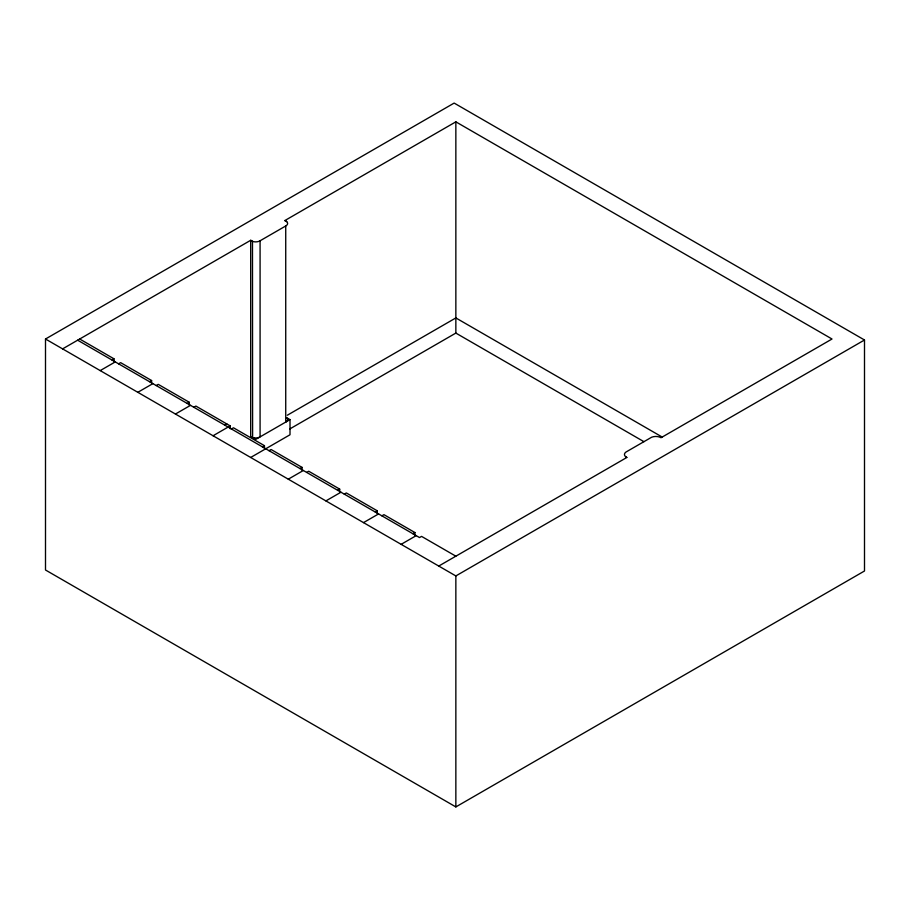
<?xml version="1.0" encoding="UTF-8"?>
<svg xmlns="http://www.w3.org/2000/svg" width="910" height="910" viewBox="0 0 910 910"><rect width="100%" height="100%" fill="white"/><g stroke="black" fill="none" stroke-linecap="round" stroke-linejoin="round"><path stroke-width="1.36" d="M45.5 339.009L454.147 103.08L864.5 339.999L864.5 570.991L455.853 806.92L45.5 570.001L45.5 339.009L455.853 575.928L864.5 339.999M62.597 348.883L250.682 240.297L252.48 241.332L252.605 437.483A5.96 3.447 0 0 0 260.078 436.88L260.078 240.786L285.729 225.976A5.96 3.447 0 0 0 286.764 221.665L284.875 220.55L455.853 121.838L832.013 339.009L661.035 437.721A7.269 4.197 0 0 0 651.628 437.232L625.978 452.042A6.734 3.89 0 0 0 625.659 456.729L626.831 457.468L438.757 566.054M111.941 359.996L113.989 358.813L113.989 361.645M100.214 370.598L115.263 361.907M118.584 363.829L120.632 362.646L151.606 380.528L151.606 383.372M149.558 381.711L151.606 380.528M137.831 392.312L152.88 383.622M156.201 385.544L158.249 384.361L189.223 402.243L189.223 405.087M187.176 403.426L189.223 402.243M175.448 414.027L190.497 405.348M193.807 407.259L195.866 406.076L230.162 425.88L230.162 428.724M224.793 425.141L226.84 423.958M213.065 435.753L230.162 425.88M231.424 428.974L233.483 427.791L264.457 445.673L264.457 448.516M287.332 415.222L455.853 317.931L662.378 437.164M250.682 457.468L290.006 434.764L290.006 419.612L255.812 439.348L250.682 436.39L250.682 240.297L252.605 241.389A5.96 3.447 0 0 0 260.078 240.786M289.789 428.963L455.853 333.083L643.939 441.68M262.399 446.867L264.457 445.673M269.041 450.7L271.1 449.506L302.075 467.399L302.075 470.242M300.016 468.582L302.075 467.399M288.288 479.183L303.337 470.493M306.659 472.415L308.706 471.232L339.692 489.114L339.692 491.957M337.633 490.297L339.692 489.114M325.905 500.898L340.954 492.219M344.276 494.13L346.323 492.947L377.309 510.828L377.309 513.672M375.25 512.011L377.309 510.828M363.522 522.613L378.571 513.934M381.893 515.845L383.94 514.662L414.914 532.543L414.914 535.387M412.867 533.726L414.914 532.543M401.139 544.339L416.188 535.649M284.875 220.55L286.673 221.596M626.125 457.048L626.831 457.468M286.673 417.69L290.006 419.612M79.693 339.009L113.989 358.813M455.853 556.181L421.558 536.377L419.51 537.56L77.646 340.192M455.853 121.838L455.853 333.083M455.853 575.928L455.853 806.92M285.729 225.976L285.729 422.081A5.96 3.447 0 0 0 287.173 418.225"/></g></svg>
